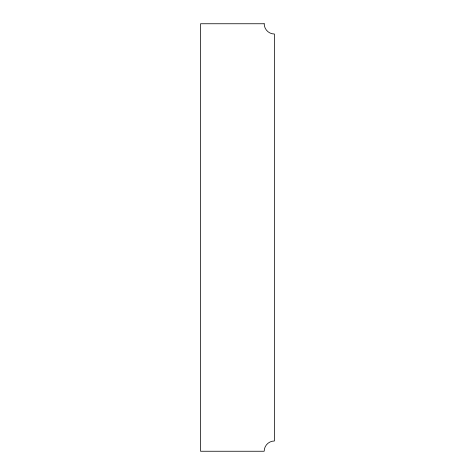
<?xml version="1.0" encoding="UTF-8"?>
<svg xmlns="http://www.w3.org/2000/svg" width="475" height="475" viewBox="0 0 475 475"><rect width="100%" height="100%" fill="white"/><g stroke="black" fill="none" stroke-linecap="round" stroke-linejoin="round"><path stroke-width="0.71" d="M264.189 23.75L200.551 23.75L200.551 451.25L264.189 451.25A10.26 10.26 0 0 1 274.449 440.99L274.449 34.01A10.26 10.26 0 0 1 264.189 23.75"/></g></svg>
